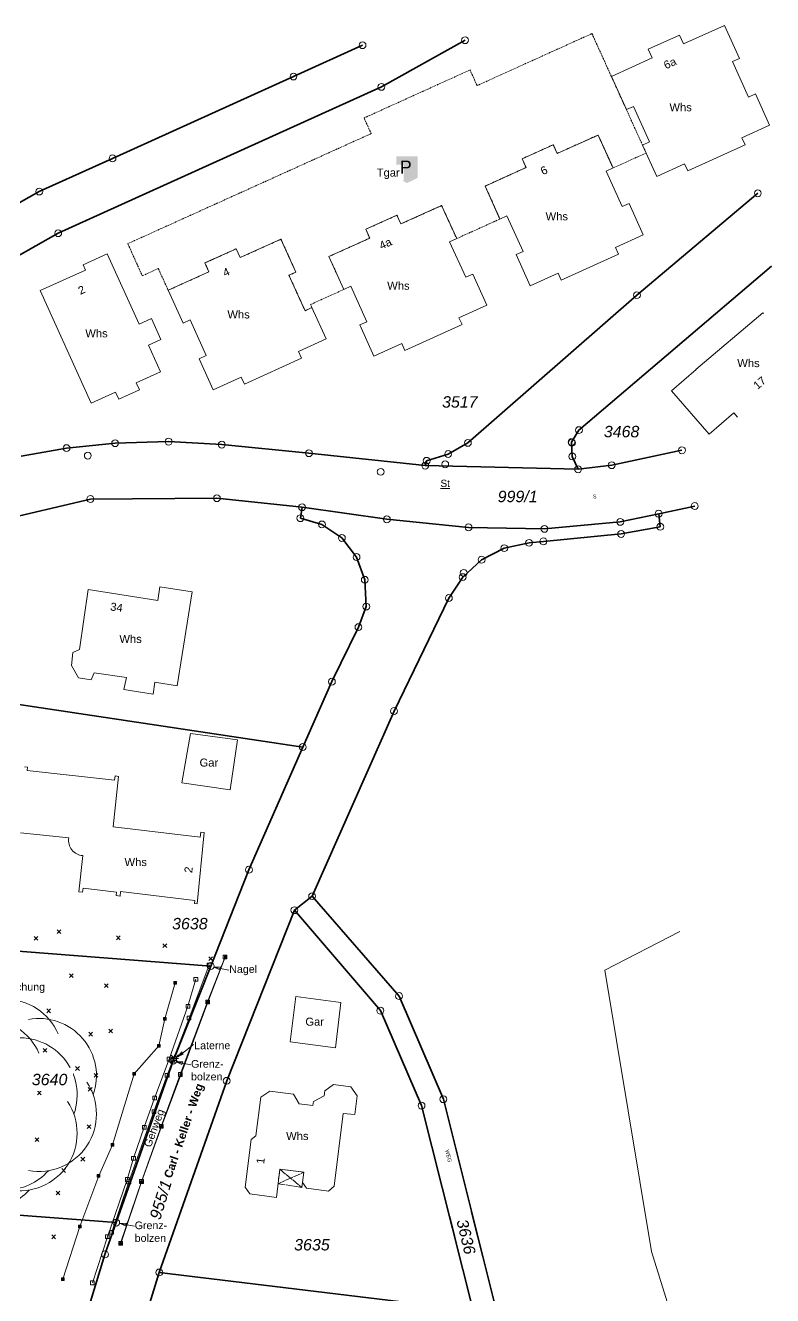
# Model space of a CAD drawing. Header units: metres. Extents: x 3399801 to 3400072, y 5275602 to 5275873.
# Drawn here: x 3399974.1 to 3400072.1, y 5275706.3 to 5275872.9 of the extents above; entities that cross this region are included whole.
import ezdxf

# ---------------------------------------------------------------- set-up
doc = ezdxf.new("R2010")
doc.units = ezdxf.units.M
for name, pattern in [('1600.2028', [0]), ('1600.2031', [1.5, 1, 0, 0, -0.5]), ('1600.2032', [0.5, 0.25, 0, 0, -0.25]), ('1600.2505', [0]), ('1600.2515', [0])]:
    doc.linetypes.add(name, pattern=pattern)
doc.layers.get('0').update_dxf_attribs({"color": 1, "linetype": 'CONTINUOUS'})
for name, color, linetype, lineweight in [('Böschung OK', 7, 'CONTINUOUS', 18), ('Böschung UK', 7, 'CONTINUOUS', 18), ('Böschungslinie', 52, 'CONTINUOUS', 0), ('Flurstücke_Grenzpunkte', 255, 'CONTINUOUS', 0), ('Gebäude', 255, 'CONTINUOUS', 0), ('Geländepunkt', 7, 'CONTINUOUS', 18), ('Lagebezeichnungen', 255, 'CONTINUOUS', 0), ('Lampe', 7, 'CONTINUOUS', 18), ('Laubbaum 25m', 7, 'CONTINUOUS', 18), ('Migrationsobjekte', 7, 'CONTINUOUS', 18), ('Punkttexte Vermarkung', 7, 'CONTINUOUS', 18), ('Stellkante Linie', 6, 'CONTINUOUS', 0), ('Stellkante OK', 7, 'CONTINUOUS', 18), ('Stellkante UK', 7, 'CONTINUOUS', 18), ('Texte', 1, 'CONTINUOUS', 0), ('Vegetation', 255, 'CONTINUOUS', 0), ('Verkehr', 255, 'CONTINUOUS', 0)]:
    doc.layers.add(name, color=color, linetype=linetype, lineweight=lineweight)
doc.styles.add('Arial', font='arial.ttf')
doc.styles.add('Flurstücksnummer - K 10 700', font='')
doc.styles.add('Flurstücksnummer_ Schrägstrich - K 10 700', font='')
doc.styles.add('Gebäudefunktion (nur BW)', font='arial.ttf')
doc.styles.add('Name - Bauwerken u. Einrichtungen - F 10', font='')
doc.styles.add('Punktzusatz Vermarkung APVP Bestand', font='arial.ttf')
doc.styles.add('SIMPLEX', font='SIMPLEX')
doc.styles.add('Sonstiger Text_ Bezeichnung - N 7 380', font='arial.ttf')
doc.styles.add('Textart 7900', font='arial.ttf')
doc.styles.get('Flurstücksnummer - K 10 700').set_extended_font_data('Arial', italic=True)
doc.styles.get('Flurstücksnummer_ Schrägstrich - K 10 700').set_extended_font_data('Arial', italic=True)
doc.styles.get('Name - Bauwerken u. Einrichtungen - F 10').set_extended_font_data('Arial', bold=True)

# ---------------------------------------------------------------- blocks, each defined once
blk = doc.blocks.new('Tiefgarage')
at = {"true_color": 0xffffff}
blk.add_hatch(color=7, dxfattribs=at).paths.add_polyline_path([(-0.38168, -0.290077), (-0.38168, 0.473282), (0.38168, 0.473282), (0.38168, -0.290077), (0, -0.473282)], flags=0)
at = {"color": 7, "const_width": 0.000005}
blk.add_lwpolyline([(-0.38168, -0.290077), (-0.38168, 0.473282), (0.38168, 0.473282), (0.38168, -0.290077), (0, -0.473282), (-0.38168, -0.290077)], dxfattribs=at)
at = {"color": 7, "insert": (-0.259694, -0.137404), "char_height": 0.458016, "attachment_point": 7, "line_spacing_factor": 0.69, "style": 'Arial'}
blk.add_mtext('P', dxfattribs=at)
blk = doc.blocks.new('Grenzpunkt mit Abmarkung (Marke)')
at = {"color": 0, "lineweight": -2}
blk.add_circle((0, 0), 0.5, dxfattribs=at)
blk = doc.blocks.new('34')
at = {"color": 0, "lineweight": -2}
for p, q in [((-0.5, 0.5), (0.5, -0.5)), ((-0.5, -0.5), (0.5, 0.5))]:
    blk.add_line(p, q, dxfattribs=at)
blk = doc.blocks.new('71', base_point=(0.019231, 0))
at = {"color": 0, "lineweight": -2}
for p, q in [((-0.497863, 0.5), (-0.497863, -0.5)), ((-0.497863, 0.5), (0.497863, 0.5)), ((-0.480769, -0.5), (-0.480769, 0.5)), ((-0.459402, -0.5), (-0.459402, 0.5)), ((-0.438034, -0.5), (-0.438034, 0.5)), ((-0.42094, -0.5), (-0.42094, 0.5)), ((-0.399573, -0.5), (-0.399573, 0.5)), ((-0.378205, -0.5), (-0.378205, 0.5)), ((-0.361111, -0.5), (-0.361111, 0.5)), ((-0.339744, -0.5), (-0.339744, 0.5)), ((-0.318376, -0.5), (-0.318376, 0.5)), ((-0.301282, -0.5), (-0.301282, 0.5)), ((-0.279915, -0.5), (-0.279915, 0.5)), ((-0.258547, -0.5), (-0.258547, 0.5)), ((-0.241453, -0.5), (-0.241453, 0.5)), ((-0.220085, -0.5), (-0.220085, 0.5)), ((-0.198718, -0.5), (-0.198718, 0.5)), ((-0.181624, -0.5), (-0.181624, 0.5)), ((-0.160256, -0.5), (-0.160256, 0.5)), ((-0.138889, -0.5), (-0.138889, 0.5)), ((-0.121795, -0.5), (-0.121795, 0.5)), ((-0.100428, -0.5), (-0.100428, 0.5)), ((-0.07906, -0.5), (-0.07906, 0.5)), ((-0.061966, -0.5), (-0.061966, 0.5)), ((-0.040599, -0.5), (-0.040599, 0.5)), ((-0.019231, -0.5), (-0.019231, 0.5)), ((-0.002137, -0.5), (-0.002137, 0.5)), ((0.019231, -0.5), (0.019231, 0.5)), ((0.040599, -0.5), (0.040599, 0.5)), ((0.057693, -0.5), (0.057693, 0.5)), ((0.07906, -0.5), (0.07906, 0.5)), ((0.100428, -0.5), (0.100428, 0.5)), ((0.117522, -0.5), (0.117522, 0.5)), ((0.138889, -0.5), (0.138889, 0.5)), ((0.160256, -0.5), (0.160256, 0.5)), ((0.177351, -0.5), (0.177351, 0.5)), ((0.198718, -0.5), (0.198718, 0.5)), ((0.220085, -0.5), (0.220085, 0.5)), ((0.237179, -0.5), (0.237179, 0.5)), ((0.258547, -0.5), (0.258547, 0.5)), ((0.279915, -0.5), (0.279915, 0.5)), ((0.297009, -0.5), (0.297009, 0.5)), ((0.318376, -0.5), (0.318376, 0.5)), ((0.339744, -0.5), (0.339744, 0.5)), ((0.356838, -0.5), (0.356838, 0.5)), ((0.378205, -0.5), (0.378205, 0.5)), ((0.399573, -0.5), (0.399573, 0.5)), ((0.416666, -0.5), (0.416666, 0.5)), ((0.438034, -0.5), (0.438034, 0.5)), ((0.459402, -0.5), (0.459402, 0.5)), ((0.476495, -0.5), (0.476495, 0.5)), ((0.497863, 0.5), (0.497863, -0.5)), ((0.497863, -0.5), (-0.497863, -0.5))]:
    blk.add_line(p, q, dxfattribs=at)
blk = doc.blocks.new('139', base_point=(0, -0.001756))
at = {"color": 0, "lineweight": -2}
for centre, radius, start, end in [((0, 0.198947), 0.301054, 23.5569635, 156.4440746), ((-0.175614, 0.098595), 0.301054, 99.3780715, 213.597998), ((0.175614, 0.098595), 0.301054, 340.5040188, 100.6030464), ((-0.175615, -0.102107), 0.301054, 146.3760332, 280.6009987), ((0, -0.001756), 0.025088, 90.0011419, 179.9977162), ((0, -0.001756), 0.025088, 0.0022838, 89.9988581), ((0.175615, -0.102107), 0.301054, 259.3988907, 33.6239912), ((0, -0.001756), 0.025088, 180.0011419, 269.9988581), ((0, -0.001756), 0.025088, 270.0011419, 359.9988581), ((0, -0.198946), 0.301054, 221.6980082, 318.3019918)]:
    blk.add_arc(centre, radius, start, end, dxfattribs=at)
blk = doc.blocks.new('70')
at = {"color": 0, "lineweight": -2}
for p, q in [((-0.5, -0.5), (-0.5, 0.5)), ((-0.5, 0.5), (0.5, 0.5)), ((0.5, 0.5), (0.5, -0.5)), ((0.5, -0.5), (-0.5, -0.5))]:
    blk.add_line(p, q, dxfattribs=at)
blk = doc.blocks.new('138')
at = {"color": 0, "lineweight": -2}
for p, q in [((-0.25, 0.25), (-0.5, 0.5)), ((-0.25, 0), (-0.5, 0)), ((-0.25, -0.25), (-0.25, 0.25)), ((-0.25, 0.25), (0.25, 0.25)), ((0, 0.25), (0, 0.5)), ((0.25, 0.25), (0.5, 0.5)), ((0.25, 0.25), (0.25, -0.25)), ((0.25, 0), (0.5, 0)), ((-0.25, -0.25), (-0.5, -0.5)), ((0.25, -0.25), (-0.25, -0.25)), ((0, -0.25), (0, -0.5)), ((0.25, -0.25), (0.5, -0.5))]:
    blk.add_line(p, q, dxfattribs=at)

msp = doc.modelspace()

# ---------------------------------------------------------------- linework, layer by layer
at = {"layer": 'Flurstücke_Grenzpunkte', "color": 7, "linetype": '1600.2028', "lineweight": 35}
for p, q in [((3400018.300475, 5275870.334509), (3400009.247438, 5275866.225489)), ((3400031.745424, 5275870.991413), (3400020.771923, 5275864.872576)), ((3400009.247438, 5275866.225489), (3399985.509097, 5275855.486732)), ((3399985.509097, 5275855.486732), (3399975.90545, 5275851.136767)), ((3399975.90545, 5275851.136767), (3399969.252874, 5275847.386613)), ((3400054.29438, 5275837.546749), (3400070.145575, 5275850.913768)), ((3399978.386781, 5275845.674491), (3399972.524499, 5275842.354521)), ((3399985.851687, 5275818.125637), (3399992.864927, 5275818.334782)), ((3399992.864927, 5275818.334782), (3399999.838198, 5275817.94377)), ((3400045.716153, 5275818.269552), (3400046.68607, 5275819.840064)), ((3400045.816506, 5275816.388959), (3400045.716153, 5275818.269552)), ((3399973.546288, 5275816.446657), (3399979.478812, 5275817.476262)), ((3399979.478812, 5275817.476262), (3399985.851687, 5275818.125637)), ((3399999.838198, 5275817.94377), (3400011.273642, 5275816.811991)), ((3400011.273642, 5275816.811991), (3400026.520993, 5275815.189623)), ((3400026.710981, 5275815.81975), (3400029.532152, 5275816.699596)), ((3400029.532152, 5275816.699596), (3400032.113099, 5275818.169608)), ((3400050.98776, 5275815.238539), (3400060.189266, 5275817.199258)), ((3400026.520993, 5275815.189623), (3400026.710981, 5275815.81975)), ((3400026.520993, 5275815.189623), (3400046.57696, 5275814.698414)), ((3400046.57696, 5275814.698414), (3400045.816506, 5275816.388959)), ((3400046.57696, 5275814.698414), (3400050.98776, 5275815.238539)), ((3399982.610628, 5275810.794008), (3399968.664609, 5275807.514492)), ((3399999.198591, 5275810.911989), (3399982.610628, 5275810.794008)), ((3400010.36409, 5275809.730301), (3399999.198591, 5275810.911989)), ((3400010.154166, 5275808.289959), (3400010.36409, 5275809.730301)), ((3400012.97564, 5275807.469407), (3400010.154166, 5275808.289959)), ((3400010.36409, 5275809.730301), (3400021.48968, 5275808.138537)), ((3400052.109331, 5275807.805864), (3400057.140178, 5275808.875988)), ((3400061.870967, 5275809.886177), (3400057.140178, 5275808.875988)), ((3400057.140178, 5275808.875988), (3400057.350538, 5275807.1553)), ((3400015.58715, 5275805.698647), (3400012.97564, 5275807.469407)), ((3400021.48968, 5275808.138537), (3400032.205049, 5275807.076975)), ((3400032.205049, 5275807.076975), (3400042.157427, 5275806.886195)), ((3400042.157427, 5275806.886195), (3400052.109331, 5275807.805864)), ((3400057.350538, 5275807.1553), (3400052.219642, 5275806.215284)), ((3400017.518448, 5275803.18779), (3400015.58715, 5275805.698647)), ((3400040.137325, 5275805.055819), (3400036.886765, 5275804.355899)), ((3400042.017685, 5275805.245724), (3400040.137325, 5275805.055819)), ((3400052.219642, 5275806.215284), (3400042.017685, 5275805.245724)), ((3400036.886765, 5275804.355899), (3400033.916401, 5275802.83579)), ((3400018.599105, 5275800.206792), (3400017.518448, 5275803.18779)), ((3400033.916401, 5275802.83579), (3400031.445591, 5275800.555436)), ((3400018.79886, 5275796.695529), (3400018.599105, 5275800.206792)), ((3400031.445591, 5275800.555436), (3400029.62435, 5275797.814654)), ((3400017.768089, 5275793.9947), (3400018.79886, 5275796.695529)), ((3400029.62435, 5275797.814654), (3400022.429206, 5275782.990217)), ((3400014.275736, 5275786.842622), (3400017.768089, 5275793.9947)), ((3400010.463208, 5275778.270135), (3400014.275736, 5275786.842622)), ((3400010.463208, 5275778.270135), (3399955.668593, 5275786.459273)), ((3400022.429206, 5275782.990217), (3400011.692074, 5275758.703161)), ((3400003.408831, 5275762.175592), (3400010.463208, 5275778.270135)), ((3400011.692074, 5275758.703161), (3400009.360938, 5275756.862874)), ((3400023.086296, 5275745.596538), (3400011.692074, 5275758.703161)), ((3400009.360938, 5275756.862874), (3400000.486633, 5275734.486132)), ((3399998.396125, 5275749.531926, 341.556), (3399967.392793, 5275751.927357, 334.924)), ((3399993.463765, 5275737.108265, 341.485), (3399998.396125, 5275749.531926, 341.556)), ((3400028.898452, 5275732.070376), (3400023.086296, 5275745.596538)), ((3400020.645242, 5275743.686204), (3400026.037239, 5275731.230544)), ((3399985.990088, 5275715.872056, 340.825), (3399956.43608, 5275718.159099, 333.791)), ((3399984.519359, 5275711.71087), (3399985.990088, 5275715.872056, 340.825)), ((3399976.565663, 5275685.943176), (3399984.519359, 5275711.71087)), ((3399991.642301, 5275709.338675), (3399988.921173, 5275700.536011)), ((3399991.642301, 5275709.338675), (3400032.799816, 5275704.349061))]:
    msp.add_line(p, q, dxfattribs=at)
at = {"layer": 'Gebäude', "color": 7, "linetype": '1600.2032', "lineweight": 18}
for p, q in [((3400048.389843, 5275871.8629), (3400033.326662, 5275865.039841)), ((3400050.940841, 5275866.232415), (3400048.389843, 5275871.8629)), ((3400032.396088, 5275867.090462), (3400018.501446, 5275860.792041)), ((3400033.326662, 5275865.039841), (3400032.396088, 5275867.090462)), ((3400055.492421, 5275856.191733), (3400050.940841, 5275866.232415)), ((3400018.501446, 5275860.792041), (3400019.431998, 5275858.741339)), ((3400043.829964, 5275856.139674), (3400049.190934, 5275858.550984)), ((3400049.190934, 5275858.550984), (3400051.151622, 5275854.230684)), ((3400043.319764, 5275857.279773), (3400043.829964, 5275856.139674)), ((3400039.749277, 5275854.28863), (3400039.229064, 5275855.428736)), ((3400051.151622, 5275854.230684), (3400055.492421, 5275856.191733)), ((3400034.388436, 5275851.867202), (3400039.749277, 5275854.28863)), ((3400036.329255, 5275847.536775), (3400034.388436, 5275851.867202)), ((3400023.334722, 5275846.887783), (3400028.67655, 5275849.297485)), ((3400028.67655, 5275849.297485), (3400030.647947, 5275844.966183)), ((3400022.81436, 5275848.028141), (3400023.334722, 5275846.887783)), ((3400030.647947, 5275844.966183), (3400036.329255, 5275847.536775)), ((3399987.520609, 5275844.302638), (3399989.41169, 5275840.081191)), ((3400007.598683, 5275844.889718), (3400009.559988, 5275840.568306)), ((3399998.155271, 5275840.610027), (3399997.634948, 5275841.770415)), ((3400015.842884, 5275838.296792), (3400013.891512, 5275842.618174)), ((3399989.41169, 5275840.081191), (3399991.512487, 5275841.041139)), ((3399991.512487, 5275841.041139), (3399992.813258, 5275838.19017)), ((3399992.813258, 5275838.19017), (3399998.155271, 5275840.610027)), ((3400009.559988, 5275840.568306), (3400008.64966, 5275840.158337)), ((3400008.64966, 5275840.158337), (3400010.761102, 5275835.506832)), ((3400011.49131, 5275836.326934), (3400015.842884, 5275838.296792)), ((3400010.761102, 5275835.506832), (3400011.671436, 5275835.926806)), ((3400011.671436, 5275835.926806), (3400011.49131, 5275836.326934))]:
    msp.add_line(p, q, dxfattribs=at)
at = {"layer": 'Gebäude', "color": 7, "linetype": '1600.2505', "lineweight": 18}
for p, q in [((3400060.402945, 5275870.514372), (3400059.882771, 5275871.664445)), ((3400065.764239, 5275872.935389), (3400060.402945, 5275870.514372)), ((3400067.73482, 5275868.605188), (3400065.764239, 5275872.935389)), ((3400066.824603, 5275868.185012), (3400067.73482, 5275868.605188)), ((3400068.925179, 5275863.534835), (3400066.824603, 5275868.185012)), ((3400050.940841, 5275866.232415), (3400052.901554, 5275861.892091)), ((3400069.835387, 5275863.945018), (3400068.925179, 5275863.534835)), ((3400071.695843, 5275859.834911), (3400069.835387, 5275863.945018)), ((3400052.901554, 5275861.892091), (3400053.82174, 5275862.312298)), ((3400053.82174, 5275862.312298), (3400055.932445, 5275857.642005)), ((3400049.190934, 5275858.550984), (3400043.829964, 5275856.139674)), ((3400051.151622, 5275854.230684), (3400049.190934, 5275858.550984)), ((3400068.045054, 5275858.194136), (3400071.695843, 5275859.834911)), ((3400043.829964, 5275856.139674), (3400043.319764, 5275857.279773)), ((3400055.932445, 5275857.642005), (3400055.022269, 5275857.231793)), ((3400055.022269, 5275857.231793), (3400056.882852, 5275853.12157)), ((3400060.953656, 5275853.862404), (3400068.465158, 5275857.284113)), ((3400068.465158, 5275857.284113), (3400068.045054, 5275858.194136)), ((3400039.229064, 5275855.428736), (3400039.749277, 5275854.28863)), ((3400039.749277, 5275854.28863), (3400034.388436, 5275851.867202)), ((3400050.241461, 5275853.810457), (3400051.151622, 5275854.230684)), ((3400052.342155, 5275849.160172), (3400050.241461, 5275853.810457)), ((3400056.882852, 5275853.12157), (3400060.533537, 5275854.782442)), ((3400060.533537, 5275854.782442), (3400060.953656, 5275853.862404)), ((3400034.388436, 5275851.867202), (3400036.329255, 5275847.536775)), ((3400028.67655, 5275849.297485), (3400023.334722, 5275846.887783)), ((3400030.647947, 5275844.966183), (3400028.67655, 5275849.297485)), ((3400053.252308, 5275849.570406), (3400052.342155, 5275849.160172)), ((3400055.103093, 5275845.469803), (3400053.252308, 5275849.570406)), ((3400023.334722, 5275846.887783), (3400022.81436, 5275848.028141)), ((3400036.329255, 5275847.536775), (3400037.239384, 5275847.947029)), ((3400037.239384, 5275847.947029), (3400039.350542, 5275843.296252)), ((3400029.727645, 5275844.556227), (3400030.647947, 5275844.966183)), ((3400051.462714, 5275843.818539), (3400055.103093, 5275845.469803)), ((3400009.559988, 5275840.568306), (3400007.598683, 5275844.889718)), ((3400031.83928, 5275839.904797), (3400029.727645, 5275844.556227)), ((3400039.350542, 5275843.296252), (3400038.440444, 5275842.875986)), ((3400051.872954, 5275842.908294), (3400051.462714, 5275843.818539)), ((3399984.819597, 5275842.962678), (3399981.64838, 5275841.532756)), ((3399997.634948, 5275841.770415), (3399998.155271, 5275840.610027)), ((3400013.891512, 5275842.618174), (3400015.842884, 5275838.296792)), ((3400038.440444, 5275842.875986), (3400040.291502, 5275838.775178)), ((3400044.352142, 5275839.515982), (3400051.872954, 5275842.908294)), ((3399981.64838, 5275841.532756), (3399981.958548, 5275840.832512)), ((3399998.155271, 5275840.610027), (3399992.813258, 5275838.19017)), ((3400008.64966, 5275840.158337), (3400009.559988, 5275840.568306)), ((3400010.761102, 5275835.506832), (3400008.64966, 5275840.158337)), ((3400032.749585, 5275840.314757), (3400031.83928, 5275839.904797)), ((3400034.590852, 5275836.233766), (3400032.749585, 5275840.314757)), ((3400040.291502, 5275838.775178), (3400043.941905, 5275840.426192)), ((3400043.941905, 5275840.426192), (3400044.352142, 5275839.515982)), ((3400015.842884, 5275838.296792), (3400016.753208, 5275838.706759)), ((3400016.753208, 5275838.706759), (3400018.854737, 5275834.045288)), ((3399992.813258, 5275838.19017), (3399994.764451, 5275833.868718)), ((3400011.671436, 5275835.926806), (3400010.761102, 5275835.506832)), ((3400013.522746, 5275831.8355), (3400011.671436, 5275835.926806)), ((3400030.949801, 5275834.593666), (3400034.590852, 5275836.233766)), ((3400070.907999, 5275835.127916), (3400070.807959, 5275835.237956)), ((3399990.602618, 5275834.46948), (3399988.991983, 5275833.739512)), ((3399991.843369, 5275831.738558), (3399990.602618, 5275834.46948)), ((3399994.764451, 5275833.868718), (3399995.674804, 5275834.288699)), ((3399995.674804, 5275834.288699), (3399997.786144, 5275829.627151)), ((3400018.854737, 5275834.045288), (3400017.944406, 5275833.635317)), ((3400017.944406, 5275833.635317), (3400019.785776, 5275829.554041)), ((3400023.857441, 5275830.293648), (3400031.360129, 5275833.68339)), ((3400031.360129, 5275833.68339), (3400030.949801, 5275834.593666)), ((3399990.222721, 5275831.008588), (3399991.843369, 5275831.738558)), ((3400009.881372, 5275830.175593), (3400013.522746, 5275831.8355)), ((3399991.813697, 5275827.497409), (3399990.222721, 5275831.008588)), ((3400010.291661, 5275829.275305), (3400009.881372, 5275830.175593)), ((3400019.785776, 5275829.554041), (3400023.447125, 5275831.203928)), ((3400023.447125, 5275831.203928), (3400023.857441, 5275830.293648)), ((3399997.786144, 5275829.627151), (3399996.875784, 5275829.207166)), ((3399996.875784, 5275829.207166), (3399998.726989, 5275825.125822)), ((3400002.798734, 5275825.875464), (3400010.291661, 5275829.275305)), ((3399988.632392, 5275826.057453), (3399991.813697, 5275827.497409)), ((3399998.726989, 5275825.125822), (3400002.388457, 5275826.775756)), ((3400002.388457, 5275826.775756), (3400002.798734, 5275825.875464)), ((3400062.04767, 5275827.78373), (3400058.827556, 5275824.982371)), ((3400062.027662, 5275827.803737), (3400062.04767, 5275827.78373)), ((3399986.321507, 5275823.907174), (3399989.042643, 5275825.147147)), ((3399989.042643, 5275825.147147), (3399988.632392, 5275826.057453)), ((3400058.827556, 5275824.982371), (3400063.759589, 5275819.320197)), ((3399982.729915, 5275823.387513), (3399985.901255, 5275824.817483)), ((3399985.901255, 5275824.817483), (3399986.321507, 5275823.907174)), ((3400063.759589, 5275819.320197), (3400066.979705, 5275822.121534)), ((3400066.979705, 5275822.121534), (3400067.489916, 5275821.541288)), ((3399982.330934, 5275798.920587), (3399981.18015, 5275791.058191)), ((3399991.735622, 5275799.289603), (3399991.4554, 5275797.499045)), ((3399995.957689, 5275798.648895), (3399991.735622, 5275799.289603)), ((3399994.006083, 5275786.315022), (3399995.957689, 5275798.648895)), ((3399980.289724, 5275790.658162), (3399980.129607, 5275788.967635)), ((3399981.18015, 5275791.058191), (3399980.289724, 5275790.658162)), ((3399980.129607, 5275788.967635), (3399981.059991, 5275787.347011)), ((3399981.059991, 5275787.347011), (3399982.700761, 5275787.066711)), ((3399982.700761, 5275787.066711), (3399983.120989, 5275788.006962)), ((3399983.120989, 5275788.006962), (3399987.332969, 5275787.386226)), ((3399987.332969, 5275787.386226), (3399987.002752, 5275785.815754)), ((3399990.854541, 5275785.205058), (3399991.054707, 5275786.755545)), ((3399991.054707, 5275786.755545), (3399994.006083, 5275786.315022)), ((3399987.002752, 5275785.815754), (3399990.854541, 5275785.205058)), ((3400001.909347, 5275779.201598), (3399995.726549, 5275780.032702)), ((3400000.948473, 5275772.639503), (3400001.909347, 5275779.201598)), ((3399974.376662, 5275775.623977), (3399973.956475, 5275775.664035)), ((3399974.326627, 5275775.17384), (3399974.376662, 5275775.623977)), ((3399985.781739, 5275773.932035), (3399974.326627, 5275775.17384)), ((3399985.581422, 5275767.790059), (3399986.281982, 5275774.422126)), ((3399985.841786, 5275774.472203), (3399985.781739, 5275773.932035)), ((3399986.281982, 5275774.422126), (3399985.841786, 5275774.472203)), ((3399994.615689, 5275773.560691), (3400000.948473, 5275772.639503)), ((3399973.446003, 5275767.031365), (3399979.768834, 5275766.340412)), ((3399997.006345, 5275766.447972), (3399985.581422, 5275767.790059)), ((3399997.076413, 5275767.088177), (3399997.006345, 5275766.447972)), ((3399997.536611, 5275767.038094), (3399997.076413, 5275767.088177)), ((3399981.609572, 5275764.01941), (3399981.08921, 5275759.25795)), ((3399981.08921, 5275759.25795), (3399981.579415, 5275759.20786)), ((3399981.579415, 5275759.20786), (3399981.639457, 5275759.738022)), ((3399981.639457, 5275759.738022), (3399986.051298, 5275759.217189)), ((3399986.051298, 5275759.217189), (3399986.00126, 5275758.777053)), ((3399986.00126, 5275758.777053), (3399986.511472, 5275758.716956)), ((3399986.511472, 5275758.716956), (3399986.571521, 5275759.297137)), ((3399986.571521, 5275759.297137), (3399996.285549, 5275758.135288)), ((3399996.285549, 5275758.135288), (3399996.245509, 5275757.73516)), ((3399996.245509, 5275757.73516), (3399996.595654, 5275757.695093)), ((3400015.473113, 5275744.757444), (3400009.560671, 5275745.528683)), ((3400014.752685, 5275738.815332), (3400015.473113, 5275744.757444)), ((3400008.830233, 5275739.576598), (3400014.752685, 5275738.815332)), ((3400014.492472, 5275733.993568), (3400013.371985, 5275733.153444)), ((3400016.773418, 5275733.683063), (3400014.492472, 5275733.993568)), ((3400017.593736, 5275732.492474), (3400016.773418, 5275733.683063)), ((3400004.948447, 5275732.354591), (3400004.308061, 5275727.262834)), ((3400006.148967, 5275733.134672), (3400004.948447, 5275732.354591)), ((3400009.260258, 5275732.743995), (3400006.148967, 5275733.134672)), ((3400010.010543, 5275731.453388), (3400009.260258, 5275732.743995)), ((3400011.861324, 5275731.763184), (3400011.801287, 5275731.253004)), ((3400013.281934, 5275732.51322), (3400011.861324, 5275731.763184)), ((3400013.371985, 5275733.153444), (3400013.281934, 5275732.51322)), ((3400017.283554, 5275730.041602), (3400017.593736, 5275732.492474)), ((3400011.801287, 5275731.253004), (3400010.010543, 5275731.453388)), ((3400014.572217, 5275720.638544), (3400015.742913, 5275730.211933)), ((3400015.742913, 5275730.211933), (3400017.283554, 5275730.041602)), ((3400004.308061, 5275727.262834), (3400003.697793, 5275726.762759)), ((3400007.029016, 5275719.179372), (3400007.449277, 5275722.890667)), ((3400007.449277, 5275722.890667), (3400010.610595, 5275722.499954)), ((3400010.610595, 5275722.499954), (3400010.420485, 5275721.149486)), ((3400002.907316, 5275720.520616), (3400003.507547, 5275719.650188)), ((3400010.420485, 5275721.149486), (3400010.9707, 5275720.409111)), ((3400010.9707, 5275720.409111), (3400013.851901, 5275720.018442)), ((3400013.851901, 5275720.018442), (3400014.572217, 5275720.638544)), ((3400003.507547, 5275719.650188), (3400007.029016, 5275719.179372))]:
    msp.add_line(p, q, dxfattribs=at)
msp.add_arc((3399981.744611, 5275766.016933), 2.002082, 170.70188786, 266.1325266, dxfattribs=at)
at = {"layer": 'Migrationsobjekte', "color": 7, "linetype": '1600.2031', "lineweight": 18}
for p, q in [((3400007.229141, 5275720.980001), (3400007.449277, 5275722.890667)), ((3400007.229141, 5275720.980001), (3400010.610595, 5275722.499954)), ((3400007.449277, 5275722.890667), (3400010.610595, 5275722.499954)), ((3400007.449277, 5275722.890667), (3400010.340437, 5275720.489255)), ((3400010.610595, 5275722.499954), (3400010.420485, 5275721.149486)), ((3400010.340437, 5275720.489255), (3400007.229141, 5275720.980001)), ((3400010.420485, 5275721.149486), (3400010.340437, 5275720.489255))]:
    msp.add_line(p, q, dxfattribs=at)
at = {"layer": 'Texte', "linetype": 'ByBlock'}
for points in [[(3400000.77833, 5275749.010218), (3399998.832086, 5275749.396418), (3399999.730361, 5275749.416068), (3399999.591563, 5275749.048083), (3399998.861291, 5275749.397984)], [(3399996.15179, 5275739.247023), (3399994.019055, 5275737.601488), (3399994.581838, 5275738.301887), (3399994.7743, 5275737.958906), (3399994.036643, 5275737.624856)], [(3399995.770383, 5275736.576256), (3399993.82414, 5275736.962457), (3399994.722414, 5275736.982106), (3399994.583617, 5275736.614122), (3399993.853344, 5275736.964022)], [(3399988.376859, 5275715.395501), (3399986.430615, 5275715.781702), (3399987.32889, 5275715.801352), (3399987.190092, 5275715.433367), (3399986.45982, 5275715.783268)]]:
    msp.add_lwpolyline(points, dxfattribs=at)
at = {"layer": 'Vegetation', "color": 253, "linetype": '1600.2515', "lineweight": 18, "true_color": 0x999999}
for p, q in [((3400061.870967, 5275809.886177), (3400057.140178, 5275808.875988)), ((3400057.140178, 5275808.875988), (3400057.350538, 5275807.1553)), ((3400057.350538, 5275807.1553), (3400052.219642, 5275806.215284)), ((3400040.137325, 5275805.055819), (3400036.886765, 5275804.355899)), ((3400042.017685, 5275805.245724), (3400040.137325, 5275805.055819)), ((3400052.219642, 5275806.215284), (3400042.017685, 5275805.245724)), ((3400036.886765, 5275804.355899), (3400033.916401, 5275802.83579)), ((3400033.916401, 5275802.83579), (3400031.445591, 5275800.555436)), ((3400031.445591, 5275800.555436), (3400029.62435, 5275797.814654)), ((3400029.62435, 5275797.814654), (3400022.429206, 5275782.990217)), ((3400022.429206, 5275782.990217), (3400011.692074, 5275758.703161)), ((3400059.900138, 5275754.084361), (3400050.06662, 5275749.0037)), ((3400050.06662, 5275749.0037), (3400056.219024, 5275712.077318)), ((3400056.219024, 5275712.077318), (3400061.791995, 5275694.109345))]:
    msp.add_line(p, q, dxfattribs=at)
at = {"layer": 'Verkehr', "color": 253, "linetype": '1600.2515', "lineweight": 18, "true_color": 0x999999}
for p, q in [((3400018.300475, 5275870.334509), (3400009.247438, 5275866.225489)), ((3400009.247438, 5275866.225489), (3399985.509097, 5275855.486732)), ((3399985.509097, 5275855.486732), (3399975.90545, 5275851.136767)), ((3399975.90545, 5275851.136767), (3399969.252874, 5275847.386613)), ((3400045.716153, 5275818.269552), (3400046.68607, 5275819.840064)), ((3400045.816506, 5275816.388959), (3400045.716153, 5275818.269552)), ((3400026.520993, 5275815.189623), (3400046.57696, 5275814.698414)), ((3400046.57696, 5275814.698414), (3400045.816506, 5275816.388959)), ((3400010.36409, 5275809.730301), (3400021.48968, 5275808.138537)), ((3400052.109331, 5275807.805864), (3400057.140178, 5275808.875988)), ((3400021.48968, 5275808.138537), (3400032.205049, 5275807.076975)), ((3400032.205049, 5275807.076975), (3400042.157427, 5275806.886195)), ((3400042.157427, 5275806.886195), (3400052.109331, 5275807.805864)), ((3400011.692074, 5275758.703161), (3400009.360938, 5275756.862874)), ((3400023.086296, 5275745.596538), (3400011.692074, 5275758.703161)), ((3400028.898452, 5275732.070376), (3400023.086296, 5275745.596538)), ((3400020.645242, 5275743.686204), (3400026.037239, 5275731.230544))]:
    msp.add_line(p, q, dxfattribs=at)

# ---------------------------------------------------------------- block references
at = {"layer": 'Böschung OK', "color": 53, "lineweight": 18, "true_color": 0xdbc03c, "xscale": 0.5, "yscale": 0.5, "zscale": 0.5}
for p in [(3399996.442271, 5275747.798611, 341.528), (3399995.402752, 5275744.262507, 341.423), (3399992.93555, 5275737.313427, 341.28), (3399991.027624, 5275732.219937, 341.161), (3399989.682963, 5275728.385809, 341.175), (3399988.263263, 5275724.318621, 341.065), (3399987.45085, 5275721.533783, 340.896), (3399984.839555, 5275714.023621, 340.649), (3399982.866595, 5275707.974856, 340.498)]:
    msp.add_blockref('70', p, dxfattribs=at)
at = {"layer": 'Böschung UK', "color": 53, "lineweight": 18, "true_color": 0xdbc03c, "xscale": 0.35, "yscale": 0.35, "zscale": 0.35}
for p in [(3399993.733134, 5275747.319871, 340.906), (3399992.383453, 5275742.602405, 340.652), (3399991.576027, 5275739.079284, 340.425), (3399988.369595, 5275735.401519, 339.674), (3399985.515157, 5275726.088734, 339.352), (3399983.697287, 5275722.034639, 339.055), (3399981.238074, 5275715.353759, 338.752), (3399978.989936, 5275708.439779, 338.279)]:
    msp.add_blockref('71', p, dxfattribs=at)
at = {"layer": 'Flurstücke_Grenzpunkte', "color": 7, "lineweight": 18, "xscale": 0.9, "yscale": 0.9, "zscale": 0.9}
for p in [(3400018.300475, 5275870.334509), (3400031.745424, 5275870.991413), (3400009.247438, 5275866.225489), (3400020.771923, 5275864.872576), (3399985.509097, 5275855.486732), (3399975.90545, 5275851.136767), (3400070.145575, 5275850.913768), (3399978.386781, 5275845.674491), (3400054.29438, 5275837.546749), (3400046.68607, 5275819.840064), (3399985.851687, 5275818.125637), (3399992.864927, 5275818.334782), (3399999.838198, 5275817.94377), (3400032.113099, 5275818.169608), (3400045.716153, 5275818.269552), (3400045.766177, 5275818.189527), (3399979.478812, 5275817.476262), (3399982.27012, 5275816.495645), (3400011.273642, 5275816.811991), (3400029.532152, 5275816.699596), (3400045.816506, 5275816.388959), (3400060.189266, 5275817.199258), (3400026.520993, 5275815.189623), (3400026.710981, 5275815.81975), (3400029.142192, 5275815.359326), (3400046.57696, 5275814.698414), (3400050.98776, 5275815.238539), (3400020.68838, 5275814.37017), (3399982.610628, 5275810.794008), (3399999.198591, 5275810.911989), (3400010.36409, 5275809.730301), (3400061.870967, 5275809.886177), (3400010.154166, 5275808.289959), (3400021.48968, 5275808.138537), (3400052.109331, 5275807.805864), (3400057.140178, 5275808.875988), (3400012.97564, 5275807.469407), (3400032.205049, 5275807.076975), (3400042.157427, 5275806.886195), (3400052.219642, 5275806.215284), (3400057.350538, 5275807.1553), (3400015.58715, 5275805.698647), (3400040.137325, 5275805.055819), (3400042.017685, 5275805.245724), (3400017.518448, 5275803.18779), (3400033.916401, 5275802.83579), (3400036.886765, 5275804.355899), (3400018.599105, 5275800.206792), (3400031.445591, 5275800.555436), (3400031.56572, 5275801.115626), (3400029.62435, 5275797.814654), (3400018.79886, 5275796.695529), (3400017.768089, 5275793.9947), (3400014.275736, 5275786.842622), (3400022.429206, 5275782.990217), (3400010.463208, 5275778.270135), (3400003.408831, 5275762.175592), (3400011.692074, 5275758.703161), (3400009.360938, 5275756.862874), (3400023.086296, 5275745.596538), (3400020.645242, 5275743.686204), (3400000.486633, 5275734.486132), (3400026.037239, 5275731.230544), (3400028.898452, 5275732.070376), (3399984.519359, 5275711.71087), (3399991.642301, 5275709.338675)]:
    msp.add_blockref('Grenzpunkt mit Abmarkung (Marke)', p, dxfattribs=at)
at = {"layer": 'Flurstücke_Grenzpunkte', "color": 1, "lineweight": 18, "xscale": 0.9, "yscale": 0.9, "zscale": 0.9}
for p in [(3399998.396125, 5275749.531926, 341.556), (3399993.463765, 5275737.108265, 341.485), (3399985.990088, 5275715.872056, 340.825)]:
    msp.add_blockref('Grenzpunkt mit Abmarkung (Marke)', p, dxfattribs=at)
at = {"layer": 'Gebäude', "color": 142, "lineweight": 18, "true_color": 0x12adde, "xscale": 3.7, "yscale": 3.7, "zscale": 3.7}
msp.add_blockref('Tiefgarage', (3400024.140507, 5275854.012713), dxfattribs=at)
at = {"layer": 'Geländepunkt', "color": 53, "lineweight": 18, "true_color": 0xdbc03c, "xscale": 0.5, "yscale": 0.5, "zscale": 0.5}
for p in [(3399975.476524, 5275753.163681, 337.141), (3399978.492923, 5275754.050588, 338.029), (3399986.272189, 5275753.236141, 339.236), (3399992.370691, 5275752.201827, 340.363), (3399998.371139, 5275750.500279, 341.422), (3399980.107496, 5275748.285384, 338.303), (3399984.697368, 5275746.960189, 339.217), (3399977.126995, 5275743.663246, 337.72), (3399982.640342, 5275740.602304, 339.204), (3399985.27345, 5275741.00701, 339.418), (3399976.65362, 5275738.472564, 337.647), (3399980.916501, 5275736.093024, 338.497), (3399983.353494, 5275735.194298, 339.362), (3399982.583123, 5275733.356789, 338.936), (3399975.914102, 5275732.897811, 337.465), (3399982.421924, 5275728.458109, 338.763), (3399975.613772, 5275726.765802, 337.474), (3399981.624475, 5275724.193765, 338.613), (3399979.095344, 5275722.714718, 338.148), (3399978.358905, 5275719.754851, 338.137), (3399977.794469, 5275714.004, 338.24)]:
    msp.add_blockref('34', p, dxfattribs=at)
at = {"layer": 'Lampe', "color": 30, "lineweight": 18, "true_color": 0xf08200}
msp.add_blockref('138', (3399993.657853, 5275737.386332, 341.512), dxfattribs=at)
at = {"layer": 'Laubbaum 25m', "color": 3, "lineweight": 18, "xscale": 25, "yscale": 25, "zscale": 25}
for p in [(3399971.483983, 5275732.623527, 336.666), (3399968.953681, 5275730.090179, 336.207)]:
    msp.add_blockref('139', p, dxfattribs=at)
at = {"layer": 'Stellkante OK', "color": 6, "lineweight": 18, "xscale": 0.5, "yscale": 0.5, "zscale": 0.5}
for p in [(3399998.186042, 5275749.685014, 341.554), (3400000.272933, 5275750.727063, 341.528), (3399997.988841, 5275744.82129, 341.554), (3399995.544772, 5275742.71893, 341.585), (3399992.669385, 5275735.199718, 341.453), (3399994.403112, 5275735.309463, 341.43), (3399990.949545, 5275730.435316, 341.39), (3399991.906897, 5275728.497459, 341.275), (3399987.65993, 5275721.23464, 341.056), (3399989.304621, 5275721.263351, 341.031), (3399985.406809, 5275714.609721, 340.772), (3399986.573262, 5275713.159992, 340.771)]:
    msp.add_blockref('70', p, dxfattribs=at)
at = {"layer": 'Stellkante UK', "color": 6, "lineweight": 18, "xscale": 0.25, "yscale": 0.25, "zscale": 0.25}
for p in [(3400000.304947, 5275750.720056, 341.391), (3399997.997845, 5275744.806283, 341.432), (3399994.450131, 5275735.284446, 341.302), (3399991.951916, 5275728.490448, 341.151), (3399989.32863, 5275721.229335, 340.916), (3399986.606276, 5275713.146981, 340.648)]:
    msp.add_blockref('71', p, dxfattribs=at)

# ---------------------------------------------------------------- texts
at = {"layer": 'Flurstücke_Grenzpunkte', "color": 7, "lineweight": 18, "char_height": 1.5, "attachment_point": 5, "line_spacing_factor": 0.69, "bg_fill": 2}
for s, insert, rotation, style in [('3517', (3400031.061709, 5275823.531019), 0.00905273, 'Flurstücksnummer - K 10 700'), ('3468', (3400052.277227, 5275819.640102), 0.00905273, 'Flurstücksnummer - K 10 700'), ('999/1', (3400038.645962, 5275811.127579), 0.00905273, 'Flurstücksnummer_ Schrägstrich - K 10 700'), ('3638', (3399995.653638, 5275755.087655), 0.00905273, 'Flurstücksnummer - K 10 700'), ('3636', (3400031.879354, 5275714.022832), 283.63277576, 'Flurstücksnummer - K 10 700'), ('3635', (3400011.660826, 5275712.966209), 0.00905273, 'Flurstücksnummer - K 10 700')]:
    msp.add_mtext(s, dxfattribs=dict(at, insert=insert, rotation=rotation, style=style))
at = {"layer": 'Gebäude', "color": 7, "lineweight": 18, "char_height": 1.05, "attachment_point": 5, "rotation": 0.00905273, "line_spacing_factor": 0.69, "style": 'Gebäudefunktion (nur BW)', "bg_fill": 2}
for s, insert in [('Whs', (3400060.02316, 5275862.193275)), ('Whs', (3400043.780617, 5275847.878306)), ('Whs', (3400023.0058, 5275838.775846)), ('Whs', (3400002.047456, 5275835.007969)), ('Whs', (3399983.409657, 5275832.529975)), ('Whs', (3400068.918854, 5275828.624643)), ('Whs', (3399987.883433, 5275792.437811)), ('Gar', (3399998.147436, 5275776.221098)), ('Whs', (3399988.552523, 5275763.168113)), ('Gar', (3400012.021621, 5275742.227058)), ('Whs', (3400009.75034, 5275727.231866))]:
    msp.add_mtext(s, dxfattribs=dict(at, insert=insert))
at = {"layer": 'Lagebezeichnungen', "color": 7, "lineweight": 18, "char_height": 1.05, "attachment_point": 5, "line_spacing_factor": 0.69, "style": 'Sonstiger Text_ Bezeichnung - N 7 380', "bg_fill": 2}
for s, insert, rotation in [('6a', (3400058.622604, 5275867.973796), 24.3689674), ('6', (3400042.109793, 5275853.908994), 24.27088232), ('4a', (3400021.30429, 5275844.297461), 24.27262742), ('4', (3400000.41621, 5275840.569678), 24.34555699), ('2', (3399981.448484, 5275838.231858), 24.37883991), ('34', (3399986.042693, 5275796.599394), 351.8093775), ('2', (3399995.475437, 5275762.16676), 83.65534121), ('1', (3400004.918241, 5275723.991526), 82.87150138)]:
    msp.add_mtext(s, dxfattribs=dict(at, insert=insert, rotation=rotation))
at = {"layer": 'Punkttexte Vermarkung', "color": 7, "lineweight": 18, "insert": (3400029.142606, 5275812.850727), "char_height": 0.95, "attachment_point": 5, "rotation": 0.00905273, "line_spacing_factor": 0.69, "style": 'Punktzusatz Vermarkung APVP Bestand', "bg_fill": 2}
msp.add_mtext('\\LSt\\l', dxfattribs=at)
at = {"layer": 'Texte', "linetype": 'ByBlock', "char_height": 1, "attachment_point": 1, "style": 'SIMPLEX'}
for s, insert in [('{\\fArial|b0|i0|c0|p34;Nagel}', (3400000.818987, 5275749.635214)), ('{\\fArial|b0|i0|c0|p34;Böschung}', (3399970.450721, 5275747.303343)), ('{\\fArial|b0|i0|c0|p34;Laterne}', (3399996.222912, 5275739.62438))]:
    msp.add_mtext_dynamic_manual_height_columns(s, width=9.0565396, gutter_width=5, heights=[0], dxfattribs=dict(at, insert=insert))
at = {"layer": 'Verkehr', "color": 7, "lineweight": 18, "char_height": 0.5, "line_spacing_factor": 0.69, "style": 'Textart 7900', "bg_fill": 2}
for s, insert, attachment_point, rotation in [('S', (3400048.74804, 5275811.127182), 5, 0.00905273), ('WEG', (3400029.128419, 5275725.367742), 7, 283.6336515)]:
    msp.add_mtext(s, dxfattribs=dict(at, insert=insert, attachment_point=attachment_point, rotation=rotation))

# ---------------------------------------------------------------- next in the draw order: linework, layer by layer
at = {"layer": 'Flurstücke_Grenzpunkte', "color": 7, "linetype": '1600.2028', "lineweight": 35}
for p, q in [((3400032.113099, 5275818.169608), (3400054.29438, 5275837.546749)), ((3399998.396125, 5275749.531926, 341.556), (3400003.408831, 5275762.175592)), ((3400009.360938, 5275756.862874), (3400020.645242, 5275743.686204)), ((3400038.112377, 5275695.294802), (3400028.898452, 5275732.070376)), ((3400026.037239, 5275731.230544), (3400032.799816, 5275704.349061))]:
    msp.add_line(p, q, dxfattribs=at)
at = {"layer": 'Gebäude', "color": 7, "linetype": '1600.2505', "lineweight": 18}
for p, q in [((3400059.882771, 5275871.664445), (3400055.781821, 5275869.813632)), ((3400056.302005, 5275868.66355), (3400050.940841, 5275866.232415)), ((3400055.781821, 5275869.813632), (3400056.302005, 5275868.66355)), ((3400043.319764, 5275857.279773), (3400039.229064, 5275855.428736)), ((3400022.81436, 5275848.028141), (3400018.722984, 5275846.188328)), ((3400019.243355, 5275845.027959), (3400013.891512, 5275842.618174)), ((3400018.722984, 5275846.188328), (3400019.243355, 5275845.027959)), ((3400001.726441, 5275843.620286), (3399997.634948, 5275841.770415)), ((3400002.246771, 5275842.469904), (3400001.726441, 5275843.620286)), ((3400007.598683, 5275844.889718), (3400002.246771, 5275842.469904)), ((3399988.991983, 5275833.739512), (3399984.819597, 5275842.962678)), ((3399981.958548, 5275840.832512), (3399976.036201, 5275838.152701)), ((3399976.036201, 5275838.152701), (3399982.729915, 5275823.387513)), ((3399991.4554, 5275797.499045), (3399982.330934, 5275798.920587)), ((3399995.726549, 5275780.032702), (3399994.615689, 5275773.560691)), ((3399996.595654, 5275757.695093), (3399997.536611, 5275767.038094)), ((3400009.560671, 5275745.528683), (3400008.830233, 5275739.576598)), ((3400003.697793, 5275726.762759), (3400002.907316, 5275720.520616))]:
    msp.add_line(p, q, dxfattribs=at)
at = {"layer": 'Gebäude', "color": 7, "linetype": '1600.2032', "lineweight": 18}
for p, q in [((3400039.229064, 5275855.428736), (3400043.319764, 5275857.279773)), ((3400018.722984, 5275846.188328), (3400022.81436, 5275848.028141)), ((3400013.891512, 5275842.618174), (3400019.243355, 5275845.027959)), ((3400019.243355, 5275845.027959), (3400018.722984, 5275846.188328)), ((3399997.634948, 5275841.770415), (3400001.726441, 5275843.620286)), ((3400001.726441, 5275843.620286), (3400002.246771, 5275842.469904)), ((3400002.246771, 5275842.469904), (3400007.598683, 5275844.889718))]:
    msp.add_line(p, q, dxfattribs=at)
at = {"layer": 'Verkehr', "color": 253, "linetype": '1600.2515', "lineweight": 18, "true_color": 0x999999}
for p, q in [((3400009.360938, 5275756.862874), (3400020.645242, 5275743.686204)), ((3400038.112377, 5275695.294802), (3400028.898452, 5275732.070376)), ((3400026.037239, 5275731.230544), (3400032.799816, 5275704.349061))]:
    msp.add_line(p, q, dxfattribs=at)

# ---------------------------------------------------------------- next in the draw order: texts
at = {"layer": 'Flurstücke_Grenzpunkte', "color": 7, "lineweight": 18, "insert": (3399977.256792, 5275734.64016), "char_height": 1.5, "attachment_point": 5, "rotation": 0.00905273, "line_spacing_factor": 0.69, "style": 'Flurstücksnummer - K 10 700', "bg_fill": 2}
msp.add_mtext('3640', dxfattribs=at)
at = {"layer": 'Gebäude', "color": 7, "lineweight": 18, "insert": (3400021.673376, 5275853.469628), "char_height": 1.05, "attachment_point": 5, "rotation": 0.00905273, "line_spacing_factor": 0.69, "style": 'Gebäudefunktion (nur BW)', "bg_fill": 2}
msp.add_mtext('Tgar', dxfattribs=at)
at = {"layer": 'Lagebezeichnungen', "color": 7, "lineweight": 18, "attachment_point": 5, "line_spacing_factor": 0.69, "bg_fill": 2}
for s, insert, char_height, rotation, style in [('17', (3400070.379634, 5275826.03353), 1.05, 40.26892354, 'Sonstiger Text_ Bezeichnung - N 7 380'), ('Carl - Keller - Weg', (3399994.99154, 5275727.885595), 1.08, 71.0869408, 'Name - Bauwerken u. Einrichtungen - F 10')]:
    msp.add_mtext(s, dxfattribs=dict(at, insert=insert, char_height=char_height, rotation=rotation, style=style))

# ---------------------------------------------------------------- next in the draw order: linework, layer by layer
at = {"layer": 'Flurstücke_Grenzpunkte', "color": 7, "linetype": '1600.2028', "lineweight": 35}
for p, q in [((3400020.771923, 5275864.872576), (3399978.386781, 5275845.674491)), ((3400046.68607, 5275819.840064), (3400071.917, 5275841.35105))]:
    msp.add_line(p, q, dxfattribs=at)
at = {"layer": 'Gebäude', "color": 7, "linetype": '1600.2032', "lineweight": 18}
msp.add_line((3400019.431998, 5275858.741339), (3399987.520609, 5275844.302638), dxfattribs=at)
at = {"layer": 'Gebäude', "color": 7, "linetype": '1600.2505', "lineweight": 18}
msp.add_line((3400070.807959, 5275835.237956), (3400062.027662, 5275827.803737), dxfattribs=at)
at = {"layer": 'Verkehr', "color": 253, "linetype": '1600.2515', "lineweight": 18, "true_color": 0x999999}
msp.add_line((3400046.68607, 5275819.840064), (3400071.917, 5275841.35105), dxfattribs=at)

# ---------------------------------------------------------------- next in the draw order: texts
at = {"layer": 'Flurstücke_Grenzpunkte', "color": 7, "lineweight": 18, "insert": (3399991.829789, 5275718.888114), "char_height": 1.5, "attachment_point": 5, "rotation": 72.83328782, "line_spacing_factor": 0.69, "style": 'Flurstücksnummer_ Schrägstrich - K 10 700', "bg_fill": 2}
msp.add_mtext('955/1', dxfattribs=at)
at = {"layer": 'Texte', "linetype": 'ByBlock', "insert": (3399995.81104, 5275737.201252), "char_height": 1, "attachment_point": 1, "style": 'SIMPLEX'}
msp.add_mtext_dynamic_manual_height_columns('{\\fArial|b0|i0|c0|p34;Grenz-\\Pbolzen}', width=9.0565396, gutter_width=5, heights=[0], dxfattribs=at)
at = {"layer": 'Texte', "linetype": 'ByBlock', "insert": (3399989.590717, 5275726.010137), "char_height": 1, "attachment_point": 1, "rotation": 69.77227704, "style": 'SIMPLEX'}
msp.add_mtext_dynamic_manual_height_columns('{\\fArial|b0|i0|c0|p34;Gehweg}', width=9.0565396, gutter_width=5, heights=[0], dxfattribs=at)

# ---------------------------------------------------------------- next in the draw order: linework, layer by layer
at = {"layer": 'Böschungslinie', "linetype": 'ByBlock'}
for points, elevation in [([(3399993.733134, 5275747.319871), (3399992.383453, 5275742.602405), (3399991.576027, 5275739.079284), (3399988.369595, 5275735.401519), (3399985.515157, 5275726.088734), (3399983.697287, 5275722.034639), (3399981.238074, 5275715.353759), (3399978.989936, 5275708.439779)], 340.906), ([(3399982.866595, 5275707.974856), (3399984.839555, 5275714.023621), (3399987.45085, 5275721.533783), (3399988.263263, 5275724.318621), (3399989.682963, 5275728.385809), (3399991.027624, 5275732.219937), (3399992.93555, 5275737.313427), (3399995.402752, 5275744.262507), (3399996.442271, 5275747.798611)], 340.498)]:
    msp.add_lwpolyline(points, dxfattribs=dict(at, elevation=elevation))
at = {"layer": 'Flurstücke_Grenzpunkte', "color": 7, "linetype": '1600.2028', "lineweight": 35}
for p, q in [((3399985.990088, 5275715.872056, 340.825), (3399993.463765, 5275737.108265, 341.485)), ((3400000.486633, 5275734.486132), (3399991.642301, 5275709.338675))]:
    msp.add_line(p, q, dxfattribs=at)
at = {"layer": 'Stellkante Linie', "linetype": 'ByBlock', "elevation": 340.648}
msp.add_lwpolyline([(3399986.606276, 5275713.146981), (3399989.32863, 5275721.229335), (3399991.951916, 5275728.490448), (3399994.450131, 5275735.284446), (3399997.997845, 5275744.806283), (3400000.304947, 5275750.720056), (3400000.272933, 5275750.727063), (3399997.988841, 5275744.82129), (3399994.403112, 5275735.309463), (3399991.906897, 5275728.497459), (3399989.304621, 5275721.263351), (3399986.573262, 5275713.159992)], close=True, dxfattribs=at)
at = {"layer": 'Stellkante Linie', "linetype": 'ByBlock', "elevation": 340.772}
msp.add_lwpolyline([(3399985.406809, 5275714.609721), (3399987.65993, 5275721.23464), (3399990.949545, 5275730.435316), (3399992.669385, 5275735.199718), (3399995.544772, 5275742.71893), (3399998.186042, 5275749.685014)], dxfattribs=at)

# ---------------------------------------------------------------- next in the draw order: texts
at = {"layer": 'Texte', "linetype": 'ByBlock', "insert": (3399988.417516, 5275716.020497), "char_height": 1, "attachment_point": 1, "style": 'SIMPLEX'}
msp.add_mtext_dynamic_manual_height_columns('{\\fArial|b0|i0|c0|p34;Grenz-\\Pbolzen}', width=9.0565396, gutter_width=5, heights=[0], dxfattribs=at)

doc.saveas('drawing.dxf')
